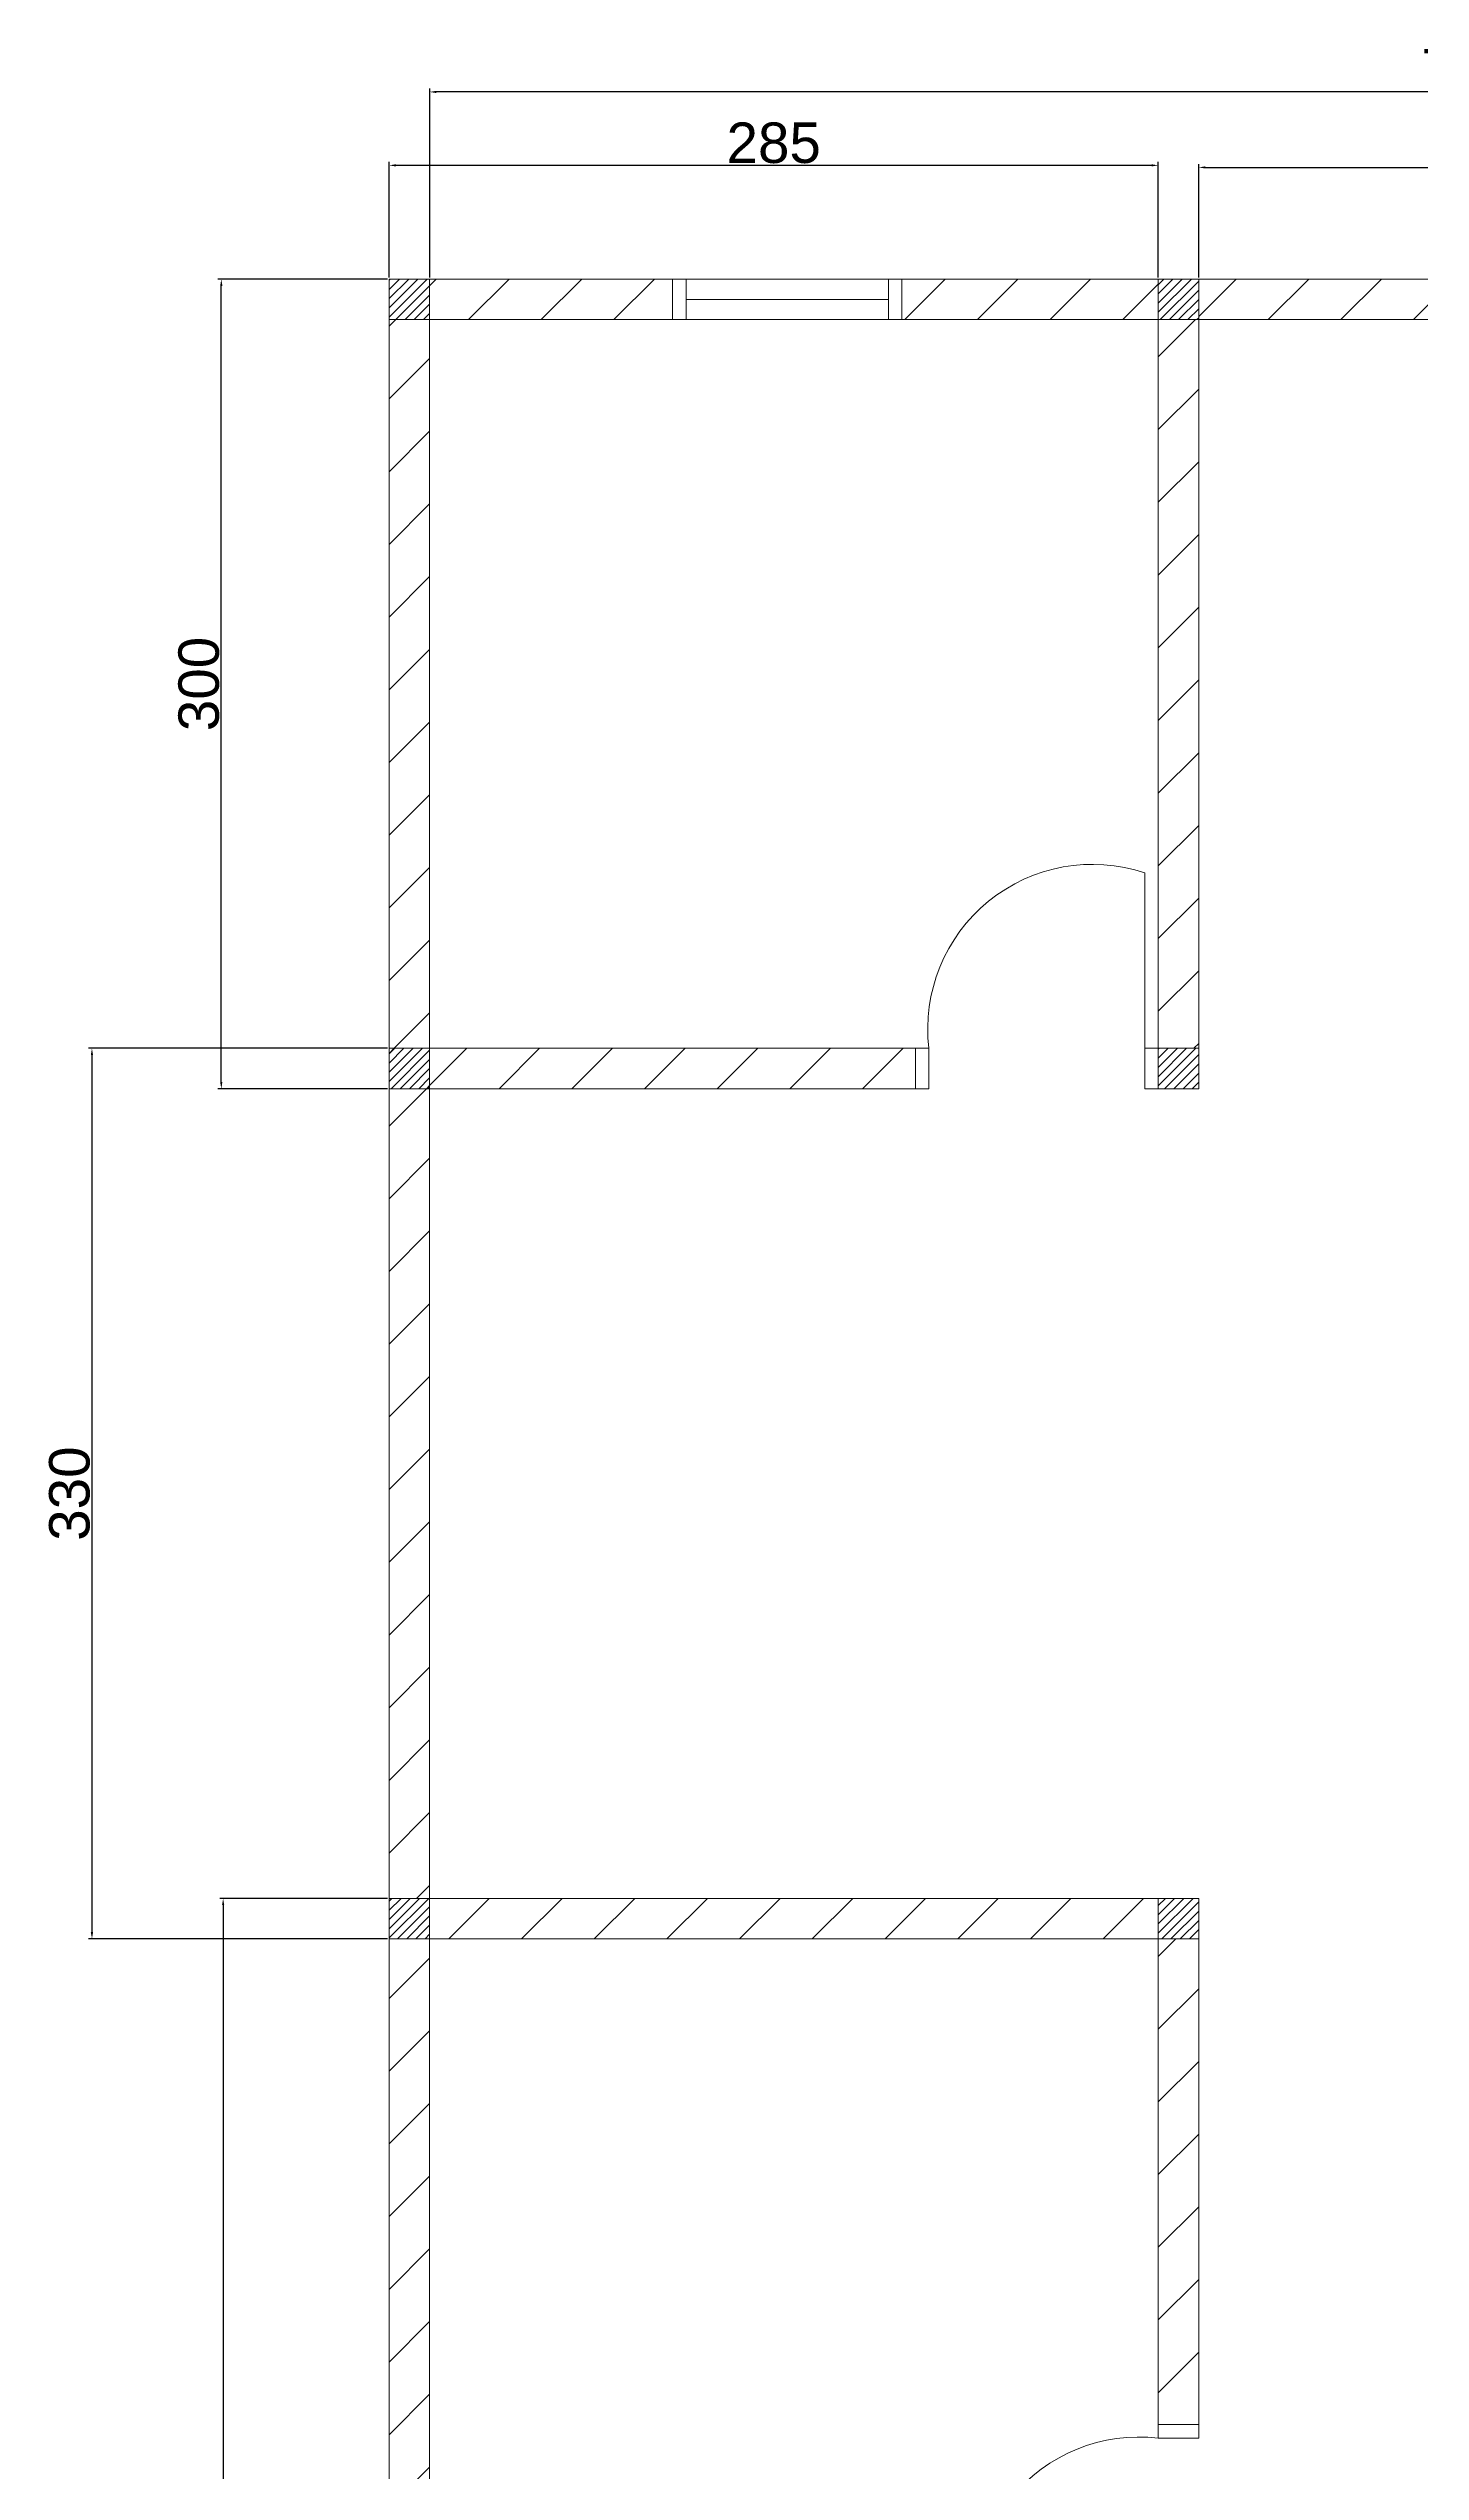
# Model space of a CAD drawing. Header units: centimetres. Extents: x 2735 to 3752, y 1599 to 2964.
# Drawn here: x 2735 to 3244, y 2067 to 2964 of the extents above; entities that cross this region are included whole.
import ezdxf

# ---------------------------------------------------------------- set-up
doc = ezdxf.new("R2010")
doc.units = ezdxf.units.CM
for name, color, linetype, lineweight in [('DINDING', 2, 'Continuous', 20), ('JENDELA', 6, 'Continuous', 20), ('PINTU', 5, 'Continuous', 20)]:
    doc.layers.add(name, color=color, linetype=linetype, lineweight=lineweight)
doc.styles.get("Standard").update_dxf_attribs({"font": 'arial.ttf'})
doc.dimstyles.new('ISO-25', dxfattribs={"dimtxt": 2.5, "dimasz": 2.5, "dimexe": 1.25, "dimexo": 0.625, "dimtad": 1, "dimtxsty": 'Standard', "dimcen": 2.5, "dimadec": 0, "dimazin": 0, "dimtfac": 1, "dimtmove": 0, "dimatfit": 3, "dimfxl": 1, "dimarcsym": 0})

# ---------------------------------------------------------------- blocks, each defined once
blk = doc.blocks.new('*D3')
at = {"layer": 'Defpoints', "color": 0, "transparency": 16777216}
for p in [(2861.43, 2593.89), (2751.28, 2263.89), (2861.43, 2263.89)]:
    blk.add_point(p, dxfattribs=at)
at = {"layer": 'DINDING', "color": 0, "lineweight": -2, "transparency": 16777216}
for p, q in [((2860.8, 2593.89), (2750.03, 2593.89)), ((2751.28, 2591.39), (2751.28, 2266.39)), ((2860.8, 2263.89), (2750.03, 2263.89))]:
    blk.add_line(p, q, dxfattribs=at)
at = {"layer": 'DINDING', "color": 0, "transparency": 16777216}
for points in [[(2750.86, 2591.39), (2751.69, 2591.39), (2751.28, 2593.89)], [(2750.86, 2266.39), (2751.69, 2266.39), (2751.28, 2263.89)]]:
    blk.add_solid(points, dxfattribs=at)
at = {"layer": 'DINDING', "color": 0, "transparency": 16777216, "insert": (2742.99, 2428.89), "char_height": 2.5, "attachment_point": 5, "rotation": 90}
blk.add_mtext('{\\H6x;330}', dxfattribs=at)
blk = doc.blocks.new('*D4')
at = {"layer": 'Defpoints', "color": 0, "transparency": 16777216}
for p in [(2876.43, 2948.26), (2876.43, 2878.89), (3646.43, 2878.89)]:
    blk.add_point(p, dxfattribs=at)
at = {"layer": 'DINDING', "color": 0, "lineweight": -2, "transparency": 16777216}
for p, q in [((2876.43, 2879.52), (2876.43, 2949.51)), ((3643.93, 2948.26), (2878.93, 2948.26)), ((3646.43, 2879.52), (3646.43, 2949.51))]:
    blk.add_line(p, q, dxfattribs=at)
at = {"layer": 'DINDING', "color": 0, "transparency": 16777216}
for points in [[(2878.93, 2948.68), (2878.93, 2947.85), (2876.43, 2948.26)], [(3643.93, 2948.68), (3643.93, 2947.85), (3646.43, 2948.26)]]:
    blk.add_solid(points, dxfattribs=at)
at = {"layer": 'DINDING', "color": 0, "transparency": 16777216, "insert": (3261.43, 2956.55), "char_height": 2.5, "attachment_point": 5}
blk.add_mtext('{\\H6x;770}', dxfattribs=at)
blk = doc.blocks.new('*D5')
at = {"layer": 'Defpoints', "color": 0, "transparency": 16777216}
for p in [(2861.43, 2921.06), (2861.43, 2878.89), (3146.43, 2878.89)]:
    blk.add_point(p, dxfattribs=at)
at = {"layer": 'DINDING', "color": 0, "lineweight": -2, "transparency": 16777216}
for p, q in [((2861.43, 2879.52), (2861.43, 2922.31)), ((3143.93, 2921.06), (2863.93, 2921.06)), ((3146.43, 2879.52), (3146.43, 2922.31))]:
    blk.add_line(p, q, dxfattribs=at)
at = {"layer": 'DINDING', "color": 0, "transparency": 16777216}
for points in [[(2863.93, 2921.47), (2863.93, 2920.64), (2861.43, 2921.06)], [(3143.93, 2921.47), (3143.93, 2920.64), (3146.43, 2921.06)]]:
    blk.add_solid(points, dxfattribs=at)
at = {"layer": 'DINDING', "color": 0, "transparency": 16777216, "insert": (3003.93, 2929.34), "char_height": 2.5, "attachment_point": 5}
blk.add_mtext('{\\H6x;285}', dxfattribs=at)
blk = doc.blocks.new('*D6')
at = {"layer": 'Defpoints', "color": 0, "transparency": 16777216}
for p in [(3496.43, 2920.3), (3161.43, 2878.89), (3496.43, 2878.89)]:
    blk.add_point(p, dxfattribs=at)
at = {"layer": 'DINDING', "color": 0, "lineweight": -2, "transparency": 16777216}
for p, q in [((3161.43, 2879.52), (3161.43, 2921.55)), ((3163.93, 2920.3), (3493.93, 2920.3)), ((3496.43, 2879.52), (3496.43, 2921.55))]:
    blk.add_line(p, q, dxfattribs=at)
at = {"layer": 'DINDING', "color": 0, "transparency": 16777216}
for points in [[(3163.93, 2920.71), (3163.93, 2919.88), (3161.43, 2920.3)], [(3493.93, 2920.71), (3493.93, 2919.88), (3496.43, 2920.3)]]:
    blk.add_solid(points, dxfattribs=at)
at = {"layer": 'DINDING', "color": 0, "transparency": 16777216, "insert": (3328.93, 2928.58), "char_height": 2.5, "attachment_point": 5}
blk.add_mtext('{\\H6x;335}', dxfattribs=at)
blk = doc.blocks.new('*D8')
at = {"layer": 'Defpoints', "color": 0, "transparency": 16777216}
for p in [(2799.21, 2878.89), (2861.43, 2878.89), (2861.43, 2578.89)]:
    blk.add_point(p, dxfattribs=at)
at = {"layer": 'DINDING', "color": 0, "lineweight": -2, "transparency": 16777216}
for p, q in [((2860.8, 2878.89), (2797.96, 2878.89)), ((2799.21, 2581.39), (2799.21, 2876.39)), ((2860.8, 2578.89), (2797.96, 2578.89))]:
    blk.add_line(p, q, dxfattribs=at)
at = {"layer": 'DINDING', "color": 0, "transparency": 16777216}
for points in [[(2798.79, 2876.39), (2799.62, 2876.39), (2799.21, 2878.89)], [(2798.79, 2581.39), (2799.62, 2581.39), (2799.21, 2578.89)]]:
    blk.add_solid(points, dxfattribs=at)
at = {"layer": 'DINDING', "color": 0, "transparency": 16777216, "insert": (2790.92, 2728.89), "char_height": 2.5, "attachment_point": 5, "rotation": 90}
blk.add_mtext('{\\H6x;300}', dxfattribs=at)
blk = doc.blocks.new('*D9')
at = {"layer": 'Defpoints', "color": 0, "transparency": 16777216}
for p in [(2861.43, 2278.89), (2799.9, 1678.89), (2861.43, 1678.89)]:
    blk.add_point(p, dxfattribs=at)
at = {"layer": 'DINDING', "color": 0, "lineweight": -2, "transparency": 16777216}
for p, q in [((2860.8, 2278.89), (2798.65, 2278.89)), ((2799.9, 2276.39), (2799.9, 1681.39)), ((2860.8, 1678.89), (2798.65, 1678.89))]:
    blk.add_line(p, q, dxfattribs=at)
at = {"layer": 'DINDING', "color": 0, "transparency": 16777216}
for points in [[(2799.48, 2276.39), (2800.31, 2276.39), (2799.9, 2278.89)], [(2799.48, 1681.39), (2800.31, 1681.39), (2799.9, 1678.89)]]:
    blk.add_solid(points, dxfattribs=at)
at = {"layer": 'DINDING', "color": 0, "transparency": 16777216, "insert": (2791.61, 1978.89), "char_height": 2.5, "attachment_point": 5, "rotation": 90}
blk.add_mtext('{\\H6x;600}', dxfattribs=at)

msp = doc.modelspace()

# ---------------------------------------------------------------- hatches: boundary and pattern name
at = {"layer": 'DINDING'}
h = msp.add_hatch(dxfattribs=at)
h.set_pattern_fill('ANSI31', color=256, scale=6)
h.paths.add_polyline_path([(2966.428, 2878.895), (2876.428, 2878.895), (2876.428, 2863.895), (2966.428, 2863.895)])
h.paths.add_polyline_path([(3146.428, 2878.895), (3051.428, 2878.895), (3051.428, 2863.895), (3146.428, 2863.895)])
h.paths.add_polyline_path([(3283.928, 2878.895), (3161.428, 2878.895), (3161.428, 2863.895), (3283.928, 2863.895)])
h.paths.add_polyline_path([(3496.428, 2878.895), (3368.928, 2878.895), (3368.928, 2863.895), (3496.428, 2863.895)])
h.paths.add_polyline_path([(3533.928, 2878.895), (3511.428, 2878.895), (3511.428, 2863.895), (3533.928, 2863.895)])
h.paths.add_polyline_path([(3646.428, 2878.895), (3618.928, 2878.895), (3618.928, 2863.895), (3646.428, 2863.895)])
h.paths.add_polyline_path([(3661.428, 2863.895), (3646.428, 2863.895), (3646.428, 2593.895), (3661.428, 2593.895)])
h.paths.add_polyline_path([(3661.428, 2578.895), (3646.428, 2578.895), (3646.428, 2278.895), (3661.428, 2278.895)])
h.paths.add_polyline_path([(3646.428, 2593.895), (3511.428, 2593.895), (3511.428, 2578.895), (3646.428, 2578.895)])
h.paths.add_polyline_path([(3496.428, 2593.895), (3361.428, 2593.895), (3361.428, 2578.895), (3496.428, 2578.895)])
h.paths.add_polyline_path([(3646.428, 2278.895), (3451.428, 2278.895), (3451.428, 2263.895), (3646.428, 2263.895)])
h.paths.add_polyline_path([(3661.428, 2263.895), (3646.428, 2263.895), (3646.428, 1693.895), (3661.428, 1693.895)])
h.paths.add_polyline_path([(3361.428, 2578.895), (3346.428, 2578.895), (3346.428, 2278.895), (3361.428, 2278.895)])
h.paths.add_polyline_path([(3056.428, 2593.895), (2876.428, 2593.895), (2876.428, 2578.895), (3056.428, 2578.895)])
h.paths.add_polyline_path([(3161.428, 2863.895), (3146.428, 2863.895), (3146.428, 2593.895), (3161.428, 2593.895)])
h.paths.add_polyline_path([(2876.428, 2863.895), (2861.428, 2863.895), (2861.428, 2593.895), (2876.428, 2593.895)])
h.paths.add_polyline_path([(2876.428, 2578.895), (2861.428, 2578.895), (2861.428, 2278.895), (2876.428, 2278.895)])
h.paths.add_polyline_path([(3146.428, 2278.895), (2876.428, 2278.895), (2876.428, 2263.895), (3146.428, 2263.895)])
h.paths.add_polyline_path([(3161.428, 2263.895), (3146.428, 2263.895), (3146.428, 2083.895), (3161.428, 2083.895)])
h.paths.add_polyline_path([(2876.428, 2263.895), (2861.428, 2263.895), (2861.428, 1993.895), (2876.428, 1993.895)])
h.paths.add_polyline_path([(3146.428, 1993.895), (2876.428, 1993.895), (2876.428, 1978.895), (3146.428, 1978.895)])
h.paths.add_polyline_path([(2876.428, 1978.895), (2861.428, 1978.895), (2861.428, 1693.895), (2876.428, 1693.895)])
h.paths.add_polyline_path([(3161.428, 1888.895), (3146.428, 1888.895), (3146.428, 1693.895), (3161.428, 1693.895)])
h.paths.add_polyline_path([(3195.178, 1693.895), (3161.428, 1693.895), (3161.428, 1678.895), (3195.178, 1678.895)])
h.paths.add_polyline_path([(3318.928, 1693.895), (3280.178, 1693.895), (3280.178, 1678.895), (3318.928, 1678.895)])
h.paths.add_polyline_path([(3517.678, 1693.895), (3478.928, 1693.895), (3478.928, 1678.895), (3517.678, 1678.895)])
h.paths.add_polyline_path([(3646.428, 1693.895), (3602.678, 1693.895), (3602.678, 1678.895), (3646.428, 1678.895)])
h = msp.add_hatch(dxfattribs=at)
h.set_pattern_fill('ANSI31', color=256, scale=0.76)
h.paths.add_polyline_path([(2876.428, 2878.895), (2861.428, 2878.895), (2861.428, 2863.895), (2876.428, 2863.895)])
h.paths.add_polyline_path([(2876.428, 2593.895), (2861.428, 2593.895), (2861.428, 2578.895), (2876.428, 2578.895)])
h.paths.add_polyline_path([(3161.428, 2878.895), (3146.428, 2878.895), (3146.428, 2863.895), (3161.428, 2863.895)])
h.paths.add_polyline_path([(3511.428, 2878.895), (3496.428, 2878.895), (3496.428, 2863.895), (3511.428, 2863.895)])
h.paths.add_polyline_path([(3661.428, 2878.895), (3646.428, 2878.895), (3646.428, 2863.895), (3661.428, 2863.895)])
h.paths.add_polyline_path([(3661.428, 2593.895), (3646.428, 2593.895), (3646.428, 2578.895), (3661.428, 2578.895)])
h.paths.add_polyline_path([(3661.428, 2278.895), (3646.428, 2278.895), (3646.428, 2263.895), (3661.428, 2263.895)])
h.paths.add_polyline_path([(3361.428, 2278.895), (3346.428, 2278.895), (3346.428, 2263.895), (3361.428, 2263.895)])
h.paths.add_polyline_path([(3161.428, 2278.895), (3146.428, 2278.895), (3146.428, 2263.895), (3161.428, 2263.895)])
h.paths.add_polyline_path([(3661.428, 1693.895), (3646.428, 1693.895), (3646.428, 1678.895), (3661.428, 1678.895)])
h.paths.add_polyline_path([(3161.428, 1693.895), (3146.428, 1693.895), (3146.428, 1678.895), (3161.428, 1678.895)])
h.paths.add_polyline_path([(2876.428, 1693.895), (2861.428, 1693.895), (2861.428, 1678.895), (2876.428, 1678.895)])
h.paths.add_polyline_path([(2876.428, 1993.895), (2861.428, 1993.895), (2861.428, 1978.895), (2876.428, 1978.895)])
h.paths.add_polyline_path([(3161.428, 1993.895), (3146.428, 1993.895), (3146.428, 1978.895), (3161.428, 1978.895)])
h.paths.add_polyline_path([(2876.428, 2278.895), (2861.428, 2278.895), (2861.428, 2263.895), (2876.428, 2263.895)])
h.paths.add_polyline_path([(3161.428, 2593.895), (3146.428, 2593.895), (3146.428, 2578.895), (3161.428, 2578.895)])
h.paths.add_polyline_path([(3361.428, 2593.895), (3346.428, 2593.895), (3346.428, 2578.895), (3361.428, 2578.895)])
h.paths.add_polyline_path([(3511.428, 2593.895), (3496.428, 2593.895), (3496.428, 2578.895), (3511.428, 2578.895)])
h = msp.add_hatch(dxfattribs=at)
h.set_pattern_fill('ANSI31', color=256, scale=6)
h.paths.add_polyline_path([(2876.428, 2593.895), (2861.428, 2593.895), (2861.428, 2578.895), (2876.428, 2578.895)])

# ---------------------------------------------------------------- linework, layer by layer
for p, q in [((2861.428, 1678.895), (2861.428, 2878.895)), ((3661.428, 2878.895), (2861.428, 2878.895)), ((2876.428, 1678.895), (2876.428, 2878.895)), ((3146.428, 2878.895), (3146.428, 2578.895)), ((3161.428, 2878.895), (3161.428, 2578.895)), ((3661.428, 2863.895), (2861.428, 2863.895)), ((2861.428, 2593.895), (3061.428, 2593.895)), ((3141.428, 2593.895), (3161.428, 2593.895)), ((2861.428, 2578.895), (3061.428, 2578.895)), ((3141.428, 2578.895), (3161.428, 2578.895)), ((2861.428, 2278.895), (2861.428, 1978.895)), ((3161.428, 2278.895), (2861.428, 2278.895)), ((3146.428, 2278.895), (3146.428, 2078.895)), ((3161.428, 2278.895), (3161.428, 2078.895)), ((3161.428, 2263.895), (2861.428, 2263.895))]:
    msp.add_line(p, q, dxfattribs=at)
at = {"layer": 'JENDELA'}
for p, q in [((3046.428, 2878.895), (3046.428, 2871.395)), ((3046.428, 2871.395), (2971.428, 2871.395)), ((3046.428, 2863.895), (3051.428, 2863.895))]:
    msp.add_line(p, q, dxfattribs=at)
for points in [[(2966.428, 2863.895), (2971.428, 2863.895), (2971.428, 2878.895), (2966.428, 2878.895)], [(3051.428, 2863.895), (3046.428, 2863.895), (3046.428, 2878.895), (3051.428, 2878.895)]]:
    msp.add_lwpolyline(points, close=True, dxfattribs=at)
at = {"layer": 'PINTU'}
msp.add_line((3141.428, 2578.895), (3141.428, 2658.895), dxfattribs=at)
for points in [[(3056.428, 2593.895), (3061.428, 2593.895), (3061.428, 2578.895), (3056.428, 2578.895)], [(3141.428, 2578.895), (3146.428, 2578.895), (3146.428, 2593.895), (3141.428, 2593.895)], [(3146.428, 2083.895), (3146.428, 2078.895), (3161.428, 2078.895), (3161.428, 2083.895)]]:
    msp.add_lwpolyline(points, close=True, dxfattribs=at)
for centre, start, end in [((3122.041, 2601.026), 71.477739, 186.709979), ((3139.297, 2018.282), 83.290021, 198.522261)]:
    msp.add_arc(centre, 61.03, start, end, dxfattribs=at)

# ---------------------------------------------------------------- dimensions: what is measured, and where the dimension line sits
at = {"layer": 'DINDING'}
for base, p1, p2, picture, middle in [((2876.428, 2948.262), (3646.428, 2878.895), (2876.428, 2878.895), '*D4', (3261.428, 2956.546)), ((2861.428, 2921.057), (3146.428, 2878.895), (2861.428, 2878.895), '*D5', (3003.928, 2929.34)), ((3496.428, 2920.295), (3161.428, 2878.895), (3496.428, 2878.895), '*D6', (3328.928, 2928.584))]:
    dim = msp.add_linear_dim(base=base, p1=p1, p2=p2, text='{\\H6x;<>}', dimstyle='ISO-25', dxfattribs=at)
    dim.commit()
    dim.dimension.update_dxf_attribs({"geometry": picture, "text_midpoint": middle})
for base, p1, p2, picture, middle in [((2799.206, 2878.895), (2861.428, 2578.895), (2861.428, 2878.895), '*D8', (2790.917, 2728.895)), ((2751.277, 2263.895), (2861.428, 2593.895), (2861.428, 2263.895), '*D3', (2742.989, 2428.895)), ((2799.898, 1678.895), (2861.428, 2278.895), (2861.428, 1678.895), '*D9', (2791.615, 1978.895))]:
    dim = msp.add_linear_dim(base=base, p1=p1, p2=p2, angle=90, text='{\\H6x;<>}', dimstyle='ISO-25', dxfattribs=at)
    dim.commit()
    dim.dimension.update_dxf_attribs({"geometry": picture, "text_midpoint": middle})

doc.saveas('drawing.dxf')
